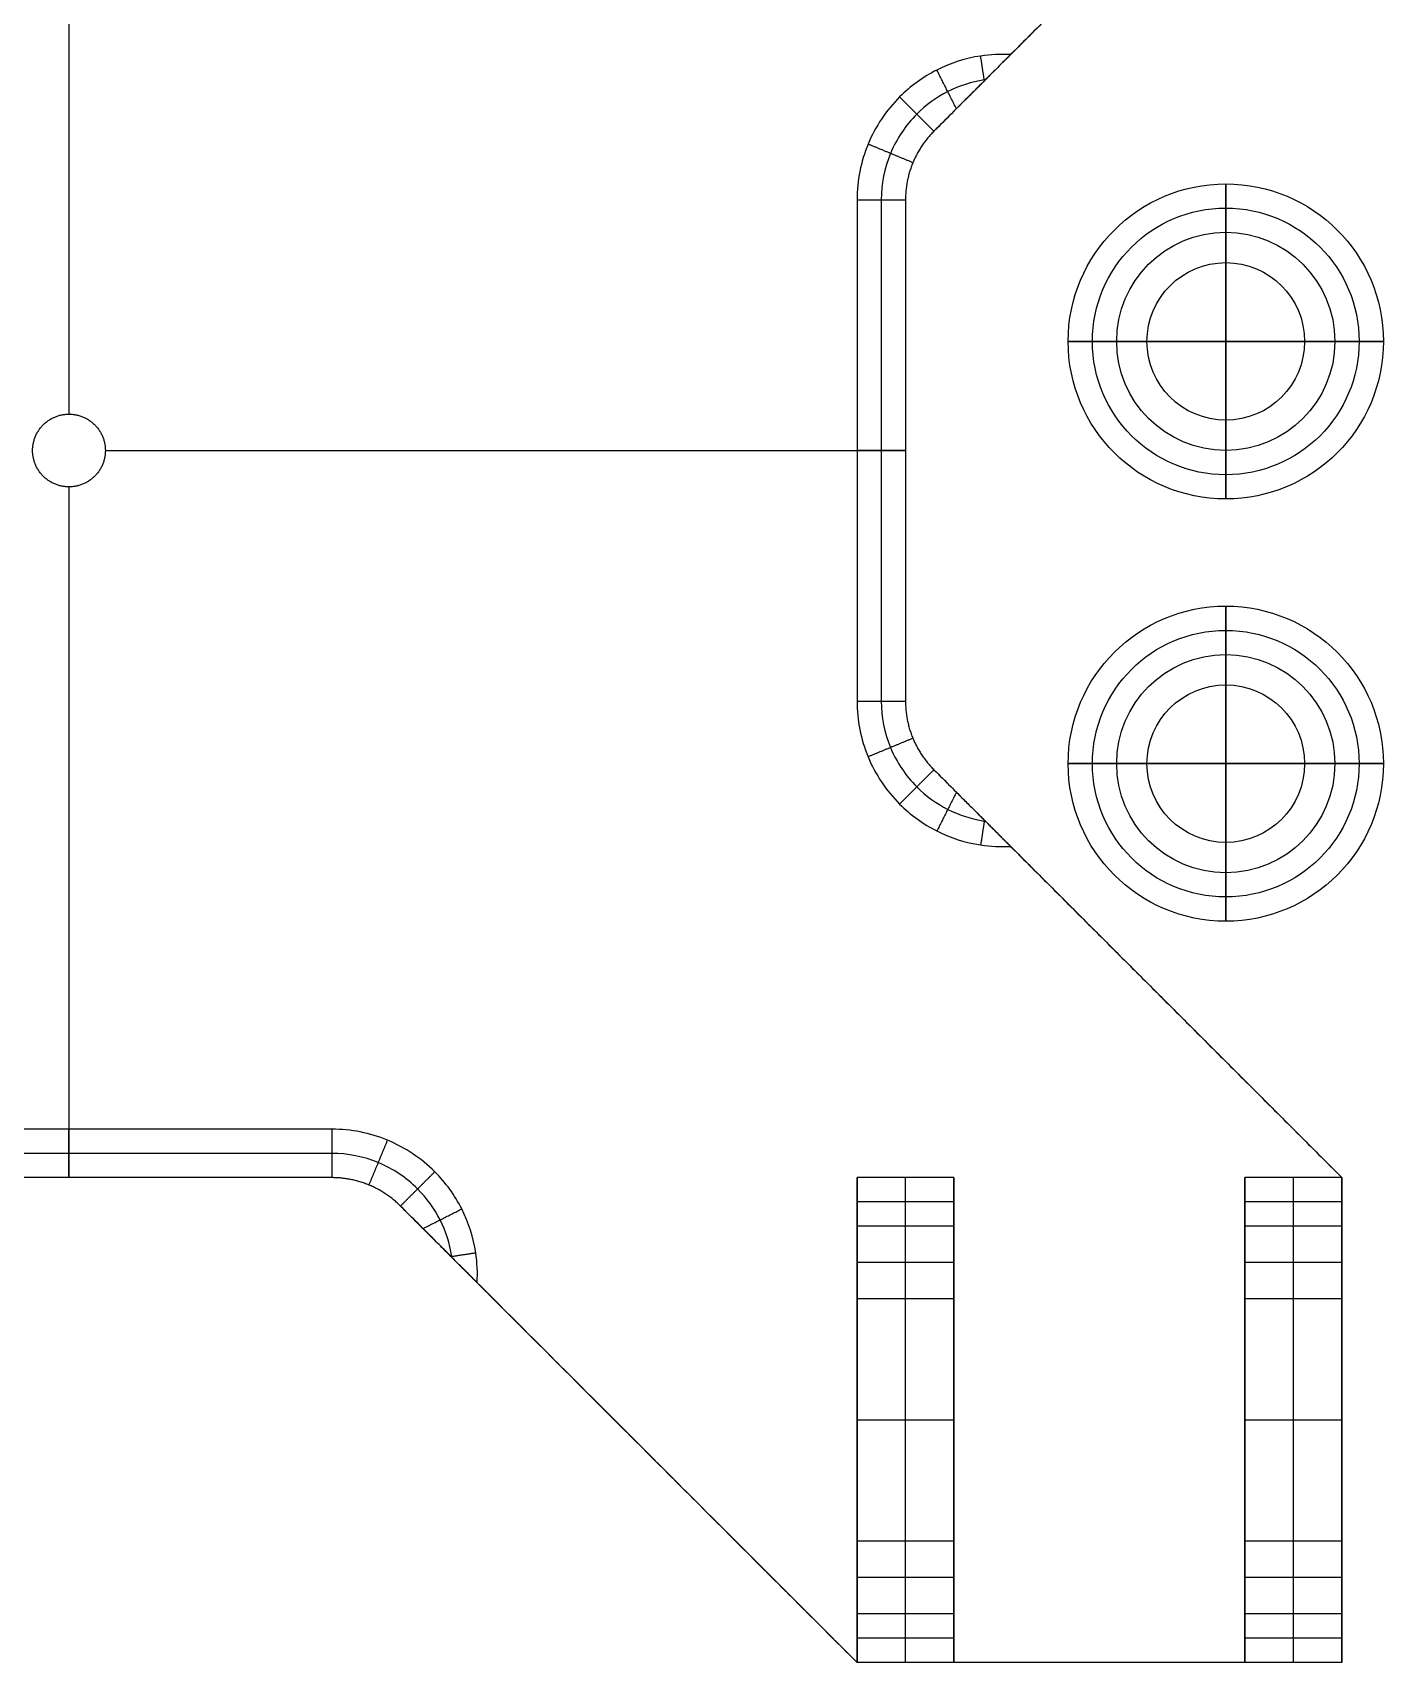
# Model space of a CAD drawing. Header units: millimetres. Extents: x -961 to -824, y -490 to -345.
# Drawn here: x -879.6 to -823.9, y -490 to -422.8 of the extents above; entities that cross this region are included whole.
import ezdxf

# ---------------------------------------------------------------- set-up
doc = ezdxf.new("R2010")
doc.units = ezdxf.units.MM
doc.header["$MEASUREMENT"] = 0
doc.layers.add('Corners UP', color=18, linetype='Continuous', true_color=0x000000)

msp = doc.modelspace()

# ---------------------------------------------------------------- linework, layer by layer
at = {"layer": 'Corners UP'}
for p, q in [((-878.126, -410.001), (-878.126, -438.501)), ((-878.126, -412.001, 3), (-878.126, -438.501, 3)), ((-845.626, -429.658, 3), (-845.626, -450.344, 3)), ((-876.626, -440.001), (-843.626, -440.001)), ((-876.626, -440.001, 3), (-845.626, -440.001, 3)), ((-878.126, -441.501), (-878.126, -470.001)), ((-878.126, -441.501, 3), (-878.126, -468.001, 3)), ((-867.282, -468.001, 3), (-888.969, -468.001, 3)), ((-845.626, -470.001, 15.743), (-845.626, -476.207, 15.743)), ((-841.626, -470.001, 15.743), (-841.626, -476.207, 15.743)), ((-829.626, -470.001, 15.743), (-829.626, -476.207, 15.743)), ((-825.626, -470.001, 15.743), (-825.626, -476.207, 15.743)), ((-845.626, -480.001, 3), (-845.626, -480.001, 14)), ((-841.626, -480.001, 3), (-841.626, -480.001, 14)), ((-829.626, -480.001, 3), (-829.626, -480.001, 14)), ((-825.626, -480.001, 3), (-825.626, -480.001, 14)), ((-845.626, -483.795, 15.743), (-845.626, -490.001, 15.743)), ((-841.626, -483.795, 15.743), (-841.626, -490.001, 15.743)), ((-829.626, -483.795, 15.743), (-829.626, -490.001, 15.743)), ((-825.626, -483.795, 15.743), (-825.626, -490.001, 15.743))]:
    msp.add_line(p, q, dxfattribs=at)
for centre, radius in [((-830.417, -435.5), 6.5), ((-830.417, -435.5, 1), 6.5), ((-830.417, -435.5, 9), 6.5), ((-830.417, -435.5, 17), 6.5), ((-830.417, -435.5, 25), 6.5), ((-830.417, -435.5, 26), 6.5), ((-830.417, -435.5, 0.5), 6.5), ((-830.417, -435.5, 13), 6.5), ((-830.417, -435.5, 25.5), 6.5), ((-830.417, -435.5, 2), 5.5), ((-830.417, -435.5, 8), 5.5), ((-830.417, -435.5, 18), 5.5), ((-830.417, -435.5, 24), 5.5), ((-830.417, -435.5, 3), 4.5), ((-830.417, -435.5, 7), 4.5), ((-830.417, -435.5, 19), 4.5), ((-830.417, -435.5, 23), 4.5), ((-830.417, -435.5, 5), 4.5), ((-830.417, -435.5, 21), 4.5), ((-830.417, -435.5, 26), 3.25), ((-830.417, -435.5), 3.25), ((-830.417, -452.921), 6.5), ((-830.417, -452.921, 1), 6.5), ((-830.417, -452.921, 9), 6.5), ((-830.417, -452.921, 17), 6.5), ((-830.417, -452.921, 25), 6.5), ((-830.417, -452.921, 26), 6.5), ((-830.417, -452.921, 0.5), 6.5), ((-830.417, -452.921, 13), 6.5), ((-830.417, -452.921, 25.5), 6.5), ((-830.417, -452.921, 2), 5.5), ((-830.417, -452.921, 8), 5.5), ((-830.417, -452.921, 18), 5.5), ((-830.417, -452.921, 24), 5.5), ((-830.417, -452.921, 3), 4.5), ((-830.417, -452.921, 7), 4.5), ((-830.417, -452.921, 19), 4.5), ((-830.417, -452.921, 23), 4.5), ((-830.417, -452.921, 5), 4.5), ((-830.417, -452.921, 21), 4.5), ((-830.417, -452.921, 26), 3.25), ((-830.417, -452.921), 3.25)]:
    msp.add_circle(centre, radius, dxfattribs=at)
for points in [[(-825.626, -410.001), (-834.04, -418.415), (-842.454, -426.829)], [(-825.626, -410.001, 1.5), (-833.311, -417.686, 1.5), (-840.996, -425.372, 1.5)], [(-825.626, -410.001, 3), (-832.459, -416.834, 3), (-839.292, -423.667, 3)], [(-840.372, -424.747, 1.967), (-840.45, -424.236, 2.483), (-840.527, -423.726, 3)], [(-841.525, -425.9, 1.21), (-841.929, -425.102, 2.105), (-842.333, -424.303, 3)], [(-842.454, -426.829, 1), (-843.161, -426.122, 2), (-843.868, -425.415, 3)], [(-842.454, -426.829, 1), (-842.454, -426.829, 0.5), (-842.454, -426.829)], [(-843.321, -428.127, 1), (-844.245, -427.744, 2), (-845.169, -427.361, 3)], [(-843.321, -428.127, 1), (-843.321, -428.127, 0.5), (-843.321, -428.127)], [(-830.417, -429, 26), (-830.417, -432.25, 26), (-830.417, -435.5, 26)], [(-830.417, -435.5), (-830.417, -432.25), (-830.417, -429)], [(-830.417, -429), (-830.417, -429, 0.5), (-830.417, -429, 1)], [(-830.417, -429, 1), (-830.417, -430, 2), (-830.417, -431, 3)], [(-830.417, -431, 7), (-830.417, -430, 8), (-830.417, -429, 9)], [(-830.417, -429, 9), (-830.417, -429, 13), (-830.417, -429, 17)], [(-830.417, -429, 17), (-830.417, -430, 18), (-830.417, -431, 19)], [(-830.417, -431, 23), (-830.417, -430, 24), (-830.417, -429, 25)], [(-830.417, -429, 25), (-830.417, -429, 25.5), (-830.417, -429, 26)], [(-845.626, -429.658, 3), (-844.626, -429.658, 2), (-843.626, -429.658, 1)], [(-844.626, -429.658, 2), (-844.626, -440.001, 2), (-844.626, -450.344, 2)], [(-843.626, -429.658, 1), (-843.626, -429.658, 0.5), (-843.626, -429.658)], [(-843.626, -429.658, 1), (-843.626, -440.001, 1), (-843.626, -450.344, 1)], [(-830.417, -431, 3), (-830.417, -431, 5), (-830.417, -431, 7)], [(-830.417, -431, 19), (-830.417, -431, 21), (-830.417, -431, 23)], [(-830.417, -435.5), (-833.667, -435.5), (-836.917, -435.5)], [(-836.917, -435.5, 26), (-833.667, -435.5, 26), (-830.417, -435.5, 26)], [(-836.917, -435.5, 25), (-836.917, -435.5, 25.5), (-836.917, -435.5, 26)], [(-834.917, -435.5, 23), (-835.917, -435.5, 24), (-836.917, -435.5, 25)], [(-836.917, -435.5, 17), (-835.917, -435.5, 18), (-834.917, -435.5, 19)], [(-836.917, -435.5, 9), (-836.917, -435.5, 13), (-836.917, -435.5, 17)], [(-834.917, -435.5, 7), (-835.917, -435.5, 8), (-836.917, -435.5, 9)], [(-836.917, -435.5, 1), (-835.917, -435.5, 2), (-834.917, -435.5, 3)], [(-836.917, -435.5), (-836.917, -435.5, 0.5), (-836.917, -435.5, 1)], [(-834.917, -435.5, 19), (-834.917, -435.5, 21), (-834.917, -435.5, 23)], [(-834.917, -435.5, 3), (-834.917, -435.5, 5), (-834.917, -435.5, 7)], [(-823.917, -435.5, 26), (-827.167, -435.5, 26), (-830.417, -435.5, 26)], [(-830.417, -442, 26), (-830.417, -438.75, 26), (-830.417, -435.5, 26)], [(-830.417, -435.5), (-827.167, -435.5), (-823.917, -435.5)], [(-830.417, -435.5), (-830.417, -438.75), (-830.417, -442)], [(-823.917, -435.5, 1), (-824.917, -435.5, 2), (-825.917, -435.5, 3)], [(-825.917, -435.5, 3), (-825.917, -435.5, 5), (-825.917, -435.5, 7)], [(-825.917, -435.5, 7), (-824.917, -435.5, 8), (-823.917, -435.5, 9)], [(-823.917, -435.5, 17), (-824.917, -435.5, 18), (-825.917, -435.5, 19)], [(-825.917, -435.5, 19), (-825.917, -435.5, 21), (-825.917, -435.5, 23)], [(-825.917, -435.5, 23), (-824.917, -435.5, 24), (-823.917, -435.5, 25)], [(-823.917, -435.5), (-823.917, -435.5, 0.5), (-823.917, -435.5, 1)], [(-823.917, -435.5, 9), (-823.917, -435.5, 13), (-823.917, -435.5, 17)], [(-823.917, -435.5, 25), (-823.917, -435.5, 25.5), (-823.917, -435.5, 26)], [(-878.126, -438.501), (-878.126, -438.501, 1.5), (-878.126, -438.501, 3)], [(-879.626, -440.001), (-879.626, -440.001, 1.5), (-879.626, -440.001, 3)], [(-876.626, -440.001), (-876.626, -440.001, 1.5), (-876.626, -440.001, 3)], [(-843.626, -440.001, 1), (-844.626, -440.001, 2), (-845.626, -440.001, 3)], [(-843.626, -440.001, 1), (-843.626, -440.001, 0.5), (-843.626, -440.001)], [(-830.417, -442, 1), (-830.417, -441, 2), (-830.417, -440, 3)], [(-830.417, -440, 3), (-830.417, -440, 5), (-830.417, -440, 7)], [(-830.417, -440, 7), (-830.417, -441, 8), (-830.417, -442, 9)], [(-830.417, -442, 17), (-830.417, -441, 18), (-830.417, -440, 19)], [(-830.417, -440, 19), (-830.417, -440, 21), (-830.417, -440, 23)], [(-830.417, -440, 23), (-830.417, -441, 24), (-830.417, -442, 25)], [(-878.126, -441.501), (-878.126, -441.501, 1.5), (-878.126, -441.501, 3)], [(-830.417, -442), (-830.417, -442, 0.5), (-830.417, -442, 1)], [(-830.417, -442, 9), (-830.417, -442, 13), (-830.417, -442, 17)], [(-830.417, -442, 25), (-830.417, -442, 25.5), (-830.417, -442, 26)], [(-830.417, -446.421, 26), (-830.417, -449.671, 26), (-830.417, -452.921, 26)], [(-830.417, -452.921), (-830.417, -449.671), (-830.417, -446.421)], [(-830.417, -446.421), (-830.417, -446.421, 0.5), (-830.417, -446.421, 1)], [(-830.417, -446.421, 1), (-830.417, -447.421, 2), (-830.417, -448.421, 3)], [(-830.417, -448.421, 7), (-830.417, -447.421, 8), (-830.417, -446.421, 9)], [(-830.417, -446.421, 9), (-830.417, -446.421, 13), (-830.417, -446.421, 17)], [(-830.417, -446.421, 17), (-830.417, -447.421, 18), (-830.417, -448.421, 19)], [(-830.417, -448.421, 23), (-830.417, -447.421, 24), (-830.417, -446.421, 25)], [(-830.417, -446.421, 25), (-830.417, -446.421, 25.5), (-830.417, -446.421, 26)], [(-830.417, -448.421, 3), (-830.417, -448.421, 5), (-830.417, -448.421, 7)], [(-830.417, -448.421, 19), (-830.417, -448.421, 21), (-830.417, -448.421, 23)], [(-845.626, -450.344, 3), (-844.626, -450.344, 2), (-843.626, -450.344, 1)], [(-843.626, -450.344, 1), (-843.626, -450.344, 0.5), (-843.626, -450.344)], [(-843.321, -451.875, 1), (-844.245, -452.257, 2), (-845.169, -452.64, 3)], [(-843.321, -451.875, 1), (-843.321, -451.875, 0.5), (-843.321, -451.875)], [(-842.454, -453.172, 1), (-843.161, -453.879, 2), (-843.868, -454.587, 3)], [(-842.454, -453.172), (-834.04, -461.587), (-825.626, -470.001)], [(-842.454, -453.172, 1), (-842.454, -453.172, 0.5), (-842.454, -453.172)], [(-830.417, -452.921), (-833.667, -452.921), (-836.917, -452.921)], [(-836.917, -452.921, 26), (-833.667, -452.921, 26), (-830.417, -452.921, 26)], [(-836.917, -452.921, 25), (-836.917, -452.921, 25.5), (-836.917, -452.921, 26)], [(-834.917, -452.921, 23), (-835.917, -452.921, 24), (-836.917, -452.921, 25)], [(-836.917, -452.921, 17), (-835.917, -452.921, 18), (-834.917, -452.921, 19)], [(-836.917, -452.921, 9), (-836.917, -452.921, 13), (-836.917, -452.921, 17)], [(-834.917, -452.921, 7), (-835.917, -452.921, 8), (-836.917, -452.921, 9)], [(-836.917, -452.921, 1), (-835.917, -452.921, 2), (-834.917, -452.921, 3)], [(-836.917, -452.921), (-836.917, -452.921, 0.5), (-836.917, -452.921, 1)], [(-834.917, -452.921, 19), (-834.917, -452.921, 21), (-834.917, -452.921, 23)], [(-834.917, -452.921, 3), (-834.917, -452.921, 5), (-834.917, -452.921, 7)], [(-823.917, -452.921, 26), (-827.167, -452.921, 26), (-830.417, -452.921, 26)], [(-830.417, -459.421, 26), (-830.417, -456.171, 26), (-830.417, -452.921, 26)], [(-830.417, -452.921), (-827.167, -452.921), (-823.917, -452.921)], [(-830.417, -452.921), (-830.417, -456.171), (-830.417, -459.421)], [(-823.917, -452.921, 1), (-824.917, -452.921, 2), (-825.917, -452.921, 3)], [(-825.917, -452.921, 3), (-825.917, -452.921, 5), (-825.917, -452.921, 7)], [(-825.917, -452.921, 7), (-824.917, -452.921, 8), (-823.917, -452.921, 9)], [(-823.917, -452.921, 17), (-824.917, -452.921, 18), (-825.917, -452.921, 19)], [(-825.917, -452.921, 19), (-825.917, -452.921, 21), (-825.917, -452.921, 23)], [(-825.917, -452.921, 23), (-824.917, -452.921, 24), (-823.917, -452.921, 25)], [(-823.917, -452.921), (-823.917, -452.921, 0.5), (-823.917, -452.921, 1)], [(-823.917, -452.921, 9), (-823.917, -452.921, 13), (-823.917, -452.921, 17)], [(-823.917, -452.921, 25), (-823.917, -452.921, 25.5), (-823.917, -452.921, 26)], [(-841.525, -454.101, 1.21), (-841.929, -454.9, 2.105), (-842.333, -455.698, 3)], [(-840.996, -454.63, 1.5), (-833.311, -462.315, 1.5), (-825.626, -470.001, 1.5)], [(-840.372, -455.254, 1.967), (-840.45, -455.765, 2.483), (-840.527, -456.276, 3)], [(-839.292, -456.335, 3), (-832.459, -463.168, 3), (-825.626, -470.001, 3)], [(-830.417, -459.421, 1), (-830.417, -458.421, 2), (-830.417, -457.421, 3)], [(-830.417, -457.421, 3), (-830.417, -457.421, 5), (-830.417, -457.421, 7)], [(-830.417, -457.421, 7), (-830.417, -458.421, 8), (-830.417, -459.421, 9)], [(-830.417, -459.421, 17), (-830.417, -458.421, 18), (-830.417, -457.421, 19)], [(-830.417, -457.421, 19), (-830.417, -457.421, 21), (-830.417, -457.421, 23)], [(-830.417, -457.421, 23), (-830.417, -458.421, 24), (-830.417, -459.421, 25)], [(-830.417, -459.421), (-830.417, -459.421, 0.5), (-830.417, -459.421, 1)], [(-830.417, -459.421, 9), (-830.417, -459.421, 13), (-830.417, -459.421, 17)], [(-830.417, -459.421, 25), (-830.417, -459.421, 25.5), (-830.417, -459.421, 26)], [(-834.04, -461.587, 3), (-834.04, -461.587, 1.5), (-834.04, -461.587)], [(-878.126, -470.001, 1), (-878.126, -469.001, 2), (-878.126, -468.001, 3)], [(-867.282, -468.001, 3), (-867.282, -469.001, 2), (-867.282, -470.001, 1)], [(-865.752, -470.305, 1), (-865.369, -469.381, 2), (-864.986, -468.457, 3)], [(-867.282, -469.001, 2), (-878.126, -469.001, 2), (-888.969, -469.001, 2)], [(-867.282, -470.001, 1), (-878.126, -470.001, 1), (-888.969, -470.001, 1)], [(-878.126, -470.001, 1), (-878.126, -470.001, 0.5), (-878.126, -470.001)], [(-867.282, -470.001, 1), (-867.282, -470.001, 0.5), (-867.282, -470.001)], [(-864.454, -471.172, 1), (-863.747, -470.465, 2), (-863.04, -469.758, 3)], [(-841.626, -470.001, 28.486), (-843.626, -470.001, 28.486), (-845.626, -470.001, 28.486)], [(-845.626, -472.001, 28.486), (-845.626, -471.001, 28.486), (-845.626, -470.001, 28.486)], [(-845.626, -470.001, 28.486), (-845.626, -470.001, 15.743), (-845.626, -470.001, 3)], [(-841.626, -470.001, 3), (-843.626, -470.001, 3), (-845.626, -470.001, 3)], [(-845.626, -470.001, 3), (-845.626, -480.001, 3), (-845.626, -490.001, 3)], [(-841.626, -470.001, 15.743), (-843.626, -470.001, 15.743), (-845.626, -470.001, 15.743)], [(-843.626, -472.001, 28.486), (-843.626, -471.001, 28.486), (-843.626, -470.001, 28.486)], [(-843.626, -470.001, 28.486), (-843.626, -470.001, 15.743), (-843.626, -470.001, 3)], [(-841.626, -472.001, 28.486), (-841.626, -471.001, 28.486), (-841.626, -470.001, 28.486)], [(-841.626, -470.001, 28.486), (-841.626, -470.001, 15.743), (-841.626, -470.001, 3)], [(-841.626, -470.001, 3), (-841.626, -480.001, 3), (-841.626, -490.001, 3)], [(-825.626, -470.001, 28.486), (-827.626, -470.001, 28.486), (-829.626, -470.001, 28.486)], [(-829.626, -472.001, 28.486), (-829.626, -471.001, 28.486), (-829.626, -470.001, 28.486)], [(-829.626, -470.001, 28.486), (-829.626, -470.001, 15.743), (-829.626, -470.001, 3)], [(-825.626, -470.001, 3), (-827.626, -470.001, 3), (-829.626, -470.001, 3)], [(-829.626, -470.001, 3), (-829.626, -480.001, 3), (-829.626, -490.001, 3)], [(-825.626, -470.001, 15.743), (-827.626, -470.001, 15.743), (-829.626, -470.001, 15.743)], [(-827.626, -472.001, 28.486), (-827.626, -471.001, 28.486), (-827.626, -470.001, 28.486)], [(-827.626, -470.001, 28.486), (-827.626, -470.001, 15.743), (-827.626, -470.001, 3)], [(-825.626, -470.001, 3), (-825.626, -470.001, 1.5), (-825.626, -470.001)], [(-825.626, -470.001, 3), (-825.626, -480.001, 3), (-825.626, -490.001, 3)], [(-825.626, -470.001), (-825.626, -480.001), (-825.626, -490.001)], [(-825.626, -472.001, 28.486), (-825.626, -471.001, 28.486), (-825.626, -470.001, 28.486)], [(-825.626, -470.001, 28.486), (-825.626, -470.001, 15.743), (-825.626, -470.001, 3)], [(-825.626, -470.001, 1.5), (-825.626, -480.001, 1.5), (-825.626, -490.001, 1.5)], [(-865.752, -470.305, 1), (-865.752, -470.305, 0.5), (-865.752, -470.305)], [(-845.626, -490.001), (-855.04, -480.587), (-864.454, -471.172)], [(-864.454, -471.172, 1), (-864.454, -471.172, 0.5), (-864.454, -471.172)], [(-863.525, -472.101, 1.21), (-862.727, -471.697, 2.105), (-861.928, -471.293, 3)], [(-841.626, -471.001, 28.486), (-843.626, -471.001, 28.486), (-845.626, -471.001, 28.486)], [(-825.626, -471.001, 28.486), (-827.626, -471.001, 28.486), (-829.626, -471.001, 28.486)], [(-841.626, -472.001, 28.486), (-843.626, -472.001, 28.486), (-845.626, -472.001, 28.486)], [(-845.626, -475.001, 25.486), (-845.626, -473.501, 26.986), (-845.626, -472.001, 28.486)], [(-843.626, -475.001, 25.486), (-843.626, -473.501, 26.986), (-843.626, -472.001, 28.486)], [(-841.626, -475.001, 25.486), (-841.626, -473.501, 26.986), (-841.626, -472.001, 28.486)], [(-825.626, -472.001, 28.486), (-827.626, -472.001, 28.486), (-829.626, -472.001, 28.486)], [(-829.626, -475.001, 25.486), (-829.626, -473.501, 26.986), (-829.626, -472.001, 28.486)], [(-827.626, -475.001, 25.486), (-827.626, -473.501, 26.986), (-827.626, -472.001, 28.486)], [(-825.626, -475.001, 25.486), (-825.626, -473.501, 26.986), (-825.626, -472.001, 28.486)], [(-845.626, -490.001, 1.5), (-854.311, -481.315, 1.5), (-862.996, -472.63, 1.5)], [(-862.372, -473.254, 1.967), (-861.861, -473.177, 2.483), (-861.35, -473.099, 3)], [(-841.626, -473.501, 26.986), (-843.626, -473.501, 26.986), (-845.626, -473.501, 26.986)], [(-825.626, -473.501, 26.986), (-827.626, -473.501, 26.986), (-829.626, -473.501, 26.986)], [(-845.626, -490.001, 3), (-853.459, -482.168, 3), (-861.292, -474.335, 3)], [(-841.626, -475.001, 19), (-843.626, -475.001, 19), (-845.626, -475.001, 19)], [(-841.626, -475.001, 25.486), (-843.626, -475.001, 25.486), (-845.626, -475.001, 25.486)], [(-845.626, -475.001, 19), (-845.626, -475.001, 22.243), (-845.626, -475.001, 25.486)], [(-841.626, -475.001, 22.243), (-843.626, -475.001, 22.243), (-845.626, -475.001, 22.243)], [(-843.626, -475.001, 19), (-843.626, -475.001, 22.243), (-843.626, -475.001, 25.486)], [(-841.626, -475.001, 19), (-841.626, -475.001, 22.243), (-841.626, -475.001, 25.486)], [(-825.626, -475.001, 19), (-827.626, -475.001, 19), (-829.626, -475.001, 19)], [(-825.626, -475.001, 25.486), (-827.626, -475.001, 25.486), (-829.626, -475.001, 25.486)], [(-829.626, -475.001, 19), (-829.626, -475.001, 22.243), (-829.626, -475.001, 25.486)], [(-825.626, -475.001, 22.243), (-827.626, -475.001, 22.243), (-829.626, -475.001, 22.243)], [(-827.626, -475.001, 19), (-827.626, -475.001, 22.243), (-827.626, -475.001, 25.486)], [(-825.626, -475.001, 19), (-825.626, -475.001, 22.243), (-825.626, -475.001, 25.486)], [(-841.626, -480.001, 14), (-843.626, -480.001, 14), (-845.626, -480.001, 14)], [(-825.626, -480.001, 14), (-827.626, -480.001, 14), (-829.626, -480.001, 14)], [(-825.626, -480.001, 3), (-825.626, -480.001, 1.5), (-825.626, -480.001)], [(-855.049, -480.577, 3), (-855.049, -480.577, 1.5), (-855.049, -480.577)], [(-841.626, -485.001, 25.486), (-843.626, -485.001, 25.486), (-845.626, -485.001, 25.486)], [(-845.626, -488.001, 28.486), (-845.626, -486.501, 26.986), (-845.626, -485.001, 25.486)], [(-841.626, -485.001, 19), (-843.626, -485.001, 19), (-845.626, -485.001, 19)], [(-845.626, -485.001, 25.486), (-845.626, -485.001, 22.243), (-845.626, -485.001, 19)], [(-841.626, -485.001, 22.243), (-843.626, -485.001, 22.243), (-845.626, -485.001, 22.243)], [(-843.626, -488.001, 28.486), (-843.626, -486.501, 26.986), (-843.626, -485.001, 25.486)], [(-843.626, -485.001, 25.486), (-843.626, -485.001, 22.243), (-843.626, -485.001, 19)], [(-841.626, -488.001, 28.486), (-841.626, -486.501, 26.986), (-841.626, -485.001, 25.486)], [(-841.626, -485.001, 25.486), (-841.626, -485.001, 22.243), (-841.626, -485.001, 19)], [(-825.626, -485.001, 25.486), (-827.626, -485.001, 25.486), (-829.626, -485.001, 25.486)], [(-829.626, -488.001, 28.486), (-829.626, -486.501, 26.986), (-829.626, -485.001, 25.486)], [(-825.626, -485.001, 19), (-827.626, -485.001, 19), (-829.626, -485.001, 19)], [(-829.626, -485.001, 25.486), (-829.626, -485.001, 22.243), (-829.626, -485.001, 19)], [(-825.626, -485.001, 22.243), (-827.626, -485.001, 22.243), (-829.626, -485.001, 22.243)], [(-827.626, -488.001, 28.486), (-827.626, -486.501, 26.986), (-827.626, -485.001, 25.486)], [(-827.626, -485.001, 25.486), (-827.626, -485.001, 22.243), (-827.626, -485.001, 19)], [(-825.626, -488.001, 28.486), (-825.626, -486.501, 26.986), (-825.626, -485.001, 25.486)], [(-825.626, -485.001, 25.486), (-825.626, -485.001, 22.243), (-825.626, -485.001, 19)], [(-841.626, -486.501, 26.986), (-843.626, -486.501, 26.986), (-845.626, -486.501, 26.986)], [(-825.626, -486.501, 26.986), (-827.626, -486.501, 26.986), (-829.626, -486.501, 26.986)], [(-841.626, -488.001, 28.486), (-843.626, -488.001, 28.486), (-845.626, -488.001, 28.486)], [(-845.626, -490.001, 28.486), (-845.626, -489.001, 28.486), (-845.626, -488.001, 28.486)], [(-843.626, -490.001, 28.486), (-843.626, -489.001, 28.486), (-843.626, -488.001, 28.486)], [(-841.626, -490.001, 28.486), (-841.626, -489.001, 28.486), (-841.626, -488.001, 28.486)], [(-825.626, -488.001, 28.486), (-827.626, -488.001, 28.486), (-829.626, -488.001, 28.486)], [(-829.626, -490.001, 28.486), (-829.626, -489.001, 28.486), (-829.626, -488.001, 28.486)], [(-827.626, -490.001, 28.486), (-827.626, -489.001, 28.486), (-827.626, -488.001, 28.486)], [(-825.626, -490.001, 28.486), (-825.626, -489.001, 28.486), (-825.626, -488.001, 28.486)], [(-841.626, -489.001, 28.486), (-843.626, -489.001, 28.486), (-845.626, -489.001, 28.486)], [(-825.626, -489.001, 28.486), (-827.626, -489.001, 28.486), (-829.626, -489.001, 28.486)], [(-845.626, -490.001, 3), (-845.626, -490.001, 1.5), (-845.626, -490.001)], [(-825.626, -490.001), (-835.626, -490.001), (-845.626, -490.001)], [(-841.626, -490.001, 28.486), (-843.626, -490.001, 28.486), (-845.626, -490.001, 28.486)], [(-845.626, -490.001, 3), (-845.626, -490.001, 15.743), (-845.626, -490.001, 28.486)], [(-841.626, -490.001, 3), (-843.626, -490.001, 3), (-845.626, -490.001, 3)], [(-825.626, -490.001, 1.5), (-835.626, -490.001, 1.5), (-845.626, -490.001, 1.5)], [(-841.626, -490.001, 15.743), (-843.626, -490.001, 15.743), (-845.626, -490.001, 15.743)], [(-843.626, -490.001, 3), (-843.626, -490.001, 15.743), (-843.626, -490.001, 28.486)], [(-829.626, -490.001, 3), (-835.626, -490.001, 3), (-841.626, -490.001, 3)], [(-841.626, -490.001, 3), (-841.626, -490.001, 15.743), (-841.626, -490.001, 28.486)], [(-835.626, -490.001, 3), (-835.626, -490.001, 1.5), (-835.626, -490.001)], [(-825.626, -490.001, 28.486), (-827.626, -490.001, 28.486), (-829.626, -490.001, 28.486)], [(-829.626, -490.001, 3), (-829.626, -490.001, 15.743), (-829.626, -490.001, 28.486)], [(-825.626, -490.001, 3), (-827.626, -490.001, 3), (-829.626, -490.001, 3)], [(-825.626, -490.001, 15.743), (-827.626, -490.001, 15.743), (-829.626, -490.001, 15.743)], [(-827.626, -490.001, 3), (-827.626, -490.001, 15.743), (-827.626, -490.001, 28.486)], [(-825.626, -490.001, 3), (-825.626, -490.001, 1.5), (-825.626, -490.001)], [(-825.626, -490.001, 3), (-825.626, -490.001, 15.743), (-825.626, -490.001, 28.486)]]:
    msp.add_open_spline(points, degree=2, dxfattribs=at)
for points, degree, knots in [([(-839.292, -423.667, 3), (-839.704, -423.644, 3), (-840.756, -423.694, 3), (-842.379, -424.212, 3), (-843.42, -424.966, 3), (-843.868, -425.415, 3), (-844.424, -425.97, 3), (-845.313, -427.302, 3), (-845.626, -428.872, 3), (-845.626, -429.658, 3)], 3, [-5.046227, -5.046227, -5.046227, -5.046227, -3.807229, -1.903614, 0, 0, 0, 2.35618, 4.712359, 4.712359, 4.712359, 4.712359]), ([(-839.292, -423.667, 3), (-839.432, -423.808, 2.852), (-839.574, -423.95, 2.707), (-839.858, -424.233, 2.428), (-839.998, -424.374, 2.295), (-840.278, -424.654, 2.044), (-840.417, -424.792, 1.927), (-840.691, -425.066, 1.711), (-840.825, -425.2, 1.613), (-841.211, -425.586, 1.358), (-841.463, -425.838, 1.223), (-841.969, -426.344, 1.045), (-842.206, -426.582, 1), (-842.454, -426.829, 1)], 3, [-4.979872, -4.979872, -4.979872, -4.979872, -4.238673, -4.238673, -3.521583, -3.521583, -2.838258, -2.838258, -2.196775, -2.196775, -1.0394, -1.0394, 0, 0, 0, 0]), ([(-840.333, -424.708, 2), (-840.347, -424.71, 2), (-840.885, -424.789, 2), (-841.92, -425.12, 2), (-842.787, -425.748, 2), (-843.161, -426.122, 2), (-843.624, -426.585, 2), (-844.365, -427.695, 2), (-844.626, -429.003, 2), (-844.626, -429.658, 2)], 3, [-3.861035, -3.861035, -3.861035, -3.861035, -3.807229, -1.903614, 0, 0, 0, 2.35618, 4.712359, 4.712359, 4.712359, 4.712359]), ([(-843.626, -429.658), (-843.626, -434.829), (-843.626, -440.001), (-843.626, -445.172), (-843.626, -450.344)], 2, [-1331.422654, -1331.422654, -1331.422654, -1321.079508, -1321.079508, -1310.736362, -1310.736362, -1310.736362]), ([(-845.626, -450.344, 3), (-845.626, -451.129, 3), (-845.313, -452.7, 3), (-844.424, -454.032, 3), (-843.868, -454.587, 3), (-843.42, -455.035, 3), (-842.379, -455.789, 3), (-840.756, -456.308, 3), (-839.704, -456.357, 3), (-839.292, -456.335, 3)], 3, [0, 0, 0, 0, 2.35618, 4.712359, 4.712359, 4.712359, 6.615974, 8.519588, 9.758585, 9.758585, 9.758585, 9.758585]), ([(-844.626, -450.344, 2), (-844.626, -450.998, 2), (-844.365, -452.307, 2), (-843.624, -453.417, 2), (-843.161, -453.879, 2), (-842.787, -454.253, 2), (-841.92, -454.881, 2), (-840.885, -455.212, 2), (-840.347, -455.292, 2), (-840.333, -455.294, 2)], 3, [0, 0, 0, 0, 2.35618, 4.712359, 4.712359, 4.712359, 6.615974, 8.519588, 8.573399, 8.573399, 8.573399, 8.573399]), ([(-842.454, -453.172, 1), (-842.222, -453.404, 1), (-841.887, -453.739, 1.06), (-841.488, -454.138, 1.222), (-841.248, -454.378, 1.345), (-841.047, -454.579, 1.465), (-840.868, -454.758, 1.584), (-840.703, -454.923, 1.703), (-840.55, -455.077, 1.821), (-840.404, -455.222, 1.939), (-840.265, -455.361, 2.057), (-840.131, -455.495, 2.175), (-840.002, -455.624, 2.293), (-839.877, -455.749, 2.411), (-839.755, -455.871, 2.528), (-839.636, -455.99, 2.646), (-839.519, -456.107, 2.764), (-839.405, -456.222, 2.882), (-839.329, -456.297, 2.961), (-839.292, -456.335, 3)], 3, [0, 0, 0, 0, 0.984323, 1.415565, 1.760998, 2.064209, 2.341549, 2.601164, 2.84778, 3.084413, 3.313119, 3.535407, 3.7524, 3.964946, 4.173701, 4.379188, 4.581824, 4.781955, 4.979864, 4.979864, 4.979864, 4.979864]), ([(-861.292, -474.335, 3), (-861.269, -473.922, 3), (-861.318, -472.87, 3), (-861.837, -471.248, 3), (-862.591, -470.207, 3), (-863.04, -469.758, 3), (-863.595, -469.202, 3), (-864.927, -468.314, 3), (-866.497, -468, 3), (-867.282, -468.001, 3)], 3, [-5.046227, -5.046227, -5.046227, -5.046227, -3.807229, -1.903614, 0, 0, 0, 2.35618, 4.712359, 4.712359, 4.712359, 4.712359]), ([(-862.333, -473.294, 2), (-862.335, -473.279, 2), (-862.414, -472.741, 2), (-862.745, -471.707, 2), (-863.373, -470.839, 2), (-863.747, -470.465, 2), (-864.209, -470.002, 2), (-865.319, -469.261, 2), (-866.628, -469, 2), (-867.282, -469.001, 2)], 3, [-3.861035, -3.861035, -3.861035, -3.861035, -3.807229, -1.903614, 0, 0, 0, 2.35618, 4.712359, 4.712359, 4.712359, 4.712359]), ([(-867.282, -470.001), (-872.704, -470.001), (-878.126, -470.001), (-883.547, -470.001), (-888.969, -470.001)], 2, [-1218.026738, -1218.026738, -1218.026738, -1209.772863, -1209.772863, -1201.518988, -1201.518988, -1201.518988]), ([(-861.292, -474.335, 3), (-861.432, -474.194, 2.852), (-861.574, -474.052, 2.707), (-861.858, -473.769, 2.428), (-861.998, -473.628, 2.295), (-862.278, -473.348, 2.044), (-862.417, -473.209, 1.927), (-862.691, -472.936, 1.711), (-862.825, -472.801, 1.613), (-863.211, -472.415, 1.358), (-863.463, -472.163, 1.223), (-863.969, -471.657, 1.045), (-864.207, -471.42, 1), (-864.454, -471.172, 1)], 3, [-4.979872, -4.979872, -4.979872, -4.979872, -4.238673, -4.238673, -3.521583, -3.521583, -2.838258, -2.838258, -2.196775, -2.196775, -1.0394, -1.0394, 0, 0, 0, 0])]:
    msp.add_open_spline(points, degree=degree, knots=knots, dxfattribs=at)
for points, weights in [([(-842.454, -426.829), (-843.626, -428.001), (-843.626, -429.658)], [1, 0.923879532511, 1]), ([(-842.454, -426.829, 1), (-843.626, -428.001, 1), (-843.626, -429.658, 1)], [1, 0.923879532511, 1]), ([(-843.626, -450.344), (-843.626, -452.001), (-842.454, -453.172)], [1, 0.923879532511, 1]), ([(-843.626, -450.344, 1), (-843.626, -452.001, 1), (-842.454, -453.172, 1)], [1, 0.923879532511, 1]), ([(-864.454, -471.172), (-865.626, -470.001), (-867.282, -470.001)], [1, 0.92387953251, 1]), ([(-864.454, -471.172, 1), (-865.626, -470.001, 1), (-867.282, -470.001, 1)], [1, 0.92387953251, 1])]:
    msp.add_rational_spline(points, weights, degree=2, dxfattribs=at)
for points in [[(-879.626, -440.001, 3), (-879.626, -441.501, 3), (-878.126, -441.501, 3), (-876.626, -441.501, 3), (-876.626, -440.001, 3), (-876.626, -438.501, 3), (-878.126, -438.501, 3), (-879.626, -438.501, 3), (-879.626, -440.001, 3)], [(-879.626, -440.001), (-879.626, -441.501), (-878.126, -441.501), (-876.626, -441.501), (-876.626, -440.001), (-876.626, -438.501), (-878.126, -438.501), (-879.626, -438.501), (-879.626, -440.001)]]:
    msp.add_rational_spline(points, [1, 0.707106781187, 1, 0.707106781187, 1, 0.707106781187, 1, 0.707106781187, 1], degree=2, knots=[0, 0, 0, 2.356194, 2.356194, 4.712389, 4.712389, 7.068583, 7.068583, 9.424778, 9.424778, 9.424778], dxfattribs=at)
at = {"layer": 'Corners UP', "extrusion": (1, 0, 1.36424e-13)}
for points in [[(-845.626, -485.001, 19), (-845.626, -485.001, 14), (-845.626, -480.001, 14), (-845.626, -475.001, 14), (-845.626, -475.001, 19)], [(-829.626, -485.001, 19), (-829.626, -485.001, 14), (-829.626, -480.001, 14), (-829.626, -475.001, 14), (-829.626, -475.001, 19)]]:
    msp.add_rational_spline(points, [1, 0.707106781187, 1, 0.707106781187, 1], degree=2, knots=[-1.757359, -1.757359, -1.757359, 6.096661, 6.096661, 13.950681, 13.950681, 13.950681], dxfattribs=at)
at = {"layer": 'Corners UP', "extrusion": (1, 0, 9.0949e-14)}
msp.add_rational_spline([(-843.626, -485.001, 19), (-843.626, -485.001, 14), (-843.626, -480.001, 14), (-843.626, -475.001, 14), (-843.626, -475.001, 19)], [1, 0.707106781187, 1, 0.707106781187, 1], degree=2, knots=[-1.757359, -1.757359, -1.757359, 6.096661, 6.096661, 13.950681, 13.950681, 13.950681], dxfattribs=at)
at = {"layer": 'Corners UP', "extrusion": (1, 0, 4.54745e-14)}
msp.add_rational_spline([(-841.626, -485.001, 19), (-841.626, -485.001, 14), (-841.626, -480.001, 14), (-841.626, -475.001, 14), (-841.626, -475.001, 19)], [1, 0.707106781187, 1, 0.707106781187, 1], degree=2, knots=[-1.757359, -1.757359, -1.757359, 6.096661, 6.096661, 13.950681, 13.950681, 13.950681], dxfattribs=at)
at = {"layer": 'Corners UP', "extrusion": (1, 0, 1.59161e-13)}
msp.add_rational_spline([(-827.626, -485.001, 19), (-827.626, -485.001, 14), (-827.626, -480.001, 14), (-827.626, -475.001, 14), (-827.626, -475.001, 19)], [1, 0.707106781187, 1, 0.707106781187, 1], degree=2, knots=[-1.757359, -1.757359, -1.757359, 6.096661, 6.096661, 13.950681, 13.950681, 13.950681], dxfattribs=at)
at = {"layer": 'Corners UP', "extrusion": (1, 0, 1.81898e-13)}
msp.add_rational_spline([(-825.626, -485.001, 19), (-825.626, -485.001, 14), (-825.626, -480.001, 14), (-825.626, -475.001, 14), (-825.626, -475.001, 19)], [1, 0.707106781187, 1, 0.707106781187, 1], degree=2, knots=[-1.757359, -1.757359, -1.757359, 6.096661, 6.096661, 13.950681, 13.950681, 13.950681], dxfattribs=at)

doc.saveas('drawing.dxf')
